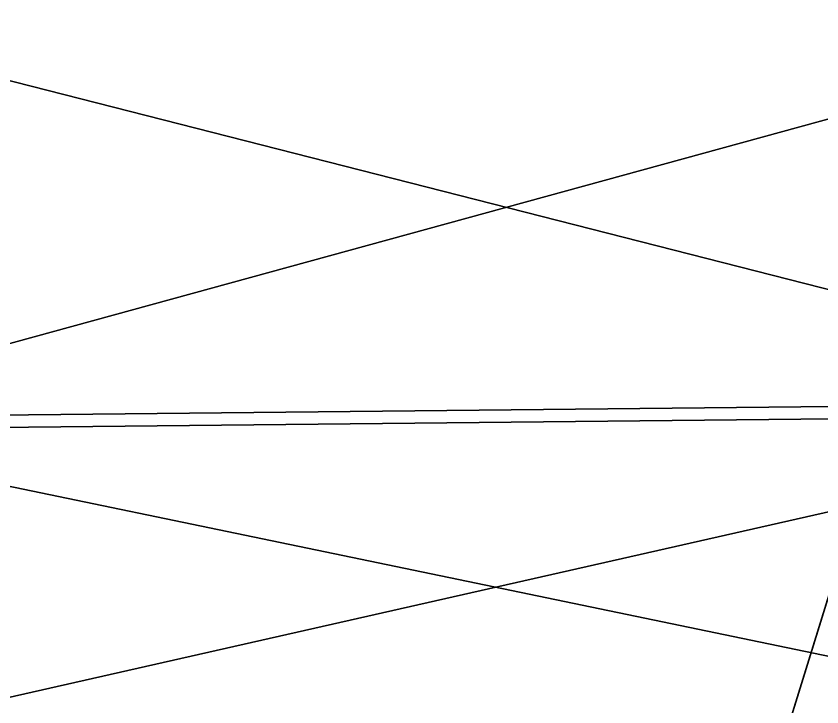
# Model space of a CAD drawing. Header units: centimetres. Extents: x -34.4 to 26.9, y -32.2 to 31.9.
# Drawn here: x -21.12 to -8.53, y -21.44 to -10.65 of the extents above; entities that cross this region are included whole.
import ezdxf

# ---------------------------------------------------------------- set-up
doc = ezdxf.new("R2010")
doc.units = ezdxf.units.CM
doc.layers.get('0').update_dxf_attribs({"color": 153})

msp = doc.modelspace()

# ---------------------------------------------------------------- meshes
at = {"color": 134}
mesh = msp.add_polyface(dxfattribs=at)
corners = [(-25.523, -10.43, 52.797), (-25.596, -3.358, 52.363), (-0.957, -3.104, 52.363), (-25.456, -16.923, 53.079), (-0.884, -10.176, 52.797), (-25.401, -22.237, 53.093), (-0.818, -16.669, 53.079), (-25.365, -25.773, 52.723), (-0.763, -21.983, 53.093), (-24.954, -27.883, 52.203), (-0.726, -25.519, 52.723), (-24.95, -28.183, 53.338), (-0.701, -27.933, 53.338), (-0.723, -25.837, 53.855), (-25.361, -26.09, 53.855), (-25.398, -22.497, 54.237), (-25.454, -17.117, 54.232), (-0.76, -22.243, 54.237), (-25.521, -10.558, 53.956), (-0.816, -16.864, 54.232), (-25.595, -3.425, 53.527), (-0.883, -10.304, 53.956), (-10.691, -27.879, 1.675), (-10.715, -27.955, 1.93), (-8.783, -28.553, 1.93), (-10.678, -27.836, 1.409), (-8.759, -28.477, 1.675), (-10.483, -27.986, 1.542), (-10.509, -28.069, 1.871), (-10.115, -28.348, 1.816), (-10.083, -28.245, 1.203), (-10.475, -27.957, 1.203), (-10.091, -28.271, 1.514), (-10.978, -28.029, 1.203), (-10.985, -28.055, 1.504), (-11.008, -28.129, 1.796), (-10.483, -27.986, 0.864), (-11.008, -28.129, 0.61), (-10.985, -28.055, 0.902), (-10.509, -28.069, 0.535), (-9.963, -24.67, 4.491), (-11.917, -30.986, 4.241), (-9.341, -31.783, 4.241), (-8.034, -18.436, 4.705), (-33.457, -1.868, 1.391), (-33.474, -1.869, 1.203), (-32.798, -1.859, 1.203)]
mesh.append_faces([[corners[k] for k in face] for face in [(0, 1, 2, 0), (3, 0, 4, 3), (5, 3, 6, 5), (7, 5, 8, 7), (9, 7, 10, 9), (11, 12, 13, 11), (13, 14, 11, 13), (15, 14, 13, 15), (16, 15, 17, 16), (18, 16, 19, 18), (20, 18, 21, 20), (7, 9, 11, 7), (11, 14, 7, 11), (7, 14, 15, 7), (15, 5, 7, 15), (5, 15, 16, 5), (16, 3, 5, 16), (3, 16, 18, 3), (18, 0, 3, 18), (0, 18, 20, 0), (20, 1, 0, 20), (22, 23, 24, 22), (25, 22, 26, 25), (27, 28, 29, 27), (30, 31, 27, 30), (27, 32, 30, 27), (33, 34, 27, 33), (27, 31, 33, 27), (35, 28, 27, 35), (27, 34, 35, 27), (36, 31, 30, 36), (37, 38, 36, 37), (36, 39, 37, 36), (33, 31, 36, 33), (36, 38, 33, 36), (40, 41, 42, 40), (41, 40, 43, 41), (44, 45, 46, 44)]], dxfattribs={"vtx2": -1, "vtx3": -1, "color": 134})
mesh = msp.add_polyface(dxfattribs=at)
corners = [(-0.884, -10.176, 52.797), (-0.818, -16.669, 53.079), (-25.456, -16.923, 53.079), (-0.763, -21.983, 53.093), (-25.401, -22.237, 53.093), (-0.726, -25.519, 52.723), (-25.365, -25.773, 52.723), (-0.705, -27.633, 52.203), (-24.954, -27.883, 52.203), (-0.723, -25.837, 53.855), (-0.76, -22.243, 54.237), (-25.398, -22.497, 54.237), (-0.816, -16.864, 54.232), (-25.454, -17.117, 54.232), (-0.883, -10.304, 53.956), (-25.521, -10.558, 53.956), (-0.957, -3.172, 53.527), (-25.595, -3.425, 53.527), (-8.783, -28.553, 1.93), (-8.759, -28.477, 1.675), (-10.691, -27.879, 1.675), (-8.746, -28.433, 1.409), (-10.678, -27.836, 1.409), (-9.477, -28.432, 1.203), (-8.991, -28.416, 1.203), (-9, -28.445, 0.864), (-9.341, -31.783, 4.241), (-7.387, -25.467, 4.491), (-9.963, -24.67, 4.491), (-8.034, -18.436, 4.705), (-5.458, -19.234, 4.705), (-6.969, -14.995, 4.832), (-4.393, -15.792, 4.832), (-5.956, -11.723, 4.907), (-3.38, -12.52, 4.907), (-5.052, -8.8, 4.944), (-2.476, -9.597, 4.944), (-4.31, -6.405, 4.956), (-1.734, -7.202, 4.956), (-11.917, -30.986, 4.08), (-3.788, -4.716, 4.08), (-1.212, -5.513, 4.08), (-9.341, -31.783, 4.08), (-11.917, -30.986, 4.241), (-3.866, -4.969, 4.095), (-1.297, -5.789, 4.095)]
mesh.append_faces([[corners[k] for k in face] for face in [(44, 40, 43, 44), (43, 29, 33, 43), (44, 43, 33, 44), (37, 44, 33, 37), (34, 30, 26, 34), (45, 34, 26, 45), (45, 26, 41, 45)]], dxfattribs={"vtx0": -1, "vtx1": -1, "vtx2": -1, "vtx3": -1, "color": 134})
mesh.append_faces([[corners[k] for k in face] for face in [(37, 33, 35, 37)]], dxfattribs={"vtx0": -1, "vtx3": -1, "color": 134})
mesh.append_faces([[corners[k] for k in face] for face in [(0, 1, 2, 0), (1, 3, 4, 1), (3, 5, 6, 3), (5, 7, 8, 5), (9, 10, 11, 9), (10, 12, 13, 10), (12, 14, 15, 12), (14, 16, 17, 14), (18, 19, 20, 18), (19, 21, 22, 19), (23, 24, 25, 23), (26, 27, 28, 26), (29, 28, 27, 29), (27, 30, 29, 27), (31, 29, 30, 31), (30, 32, 31, 30), (33, 31, 32, 33), (32, 34, 33, 32), (35, 33, 34, 35), (34, 36, 35, 34), (37, 35, 36, 37), (36, 38, 37, 36), (39, 40, 41, 39), (41, 42, 39, 41), (40, 39, 43, 40), (29, 31, 33, 29), (38, 36, 34, 38), (34, 32, 30, 34), (30, 27, 26, 30), (26, 42, 41, 26)]], dxfattribs={"vtx2": -1, "vtx3": -1, "color": 134})

doc.saveas('drawing.dxf')
